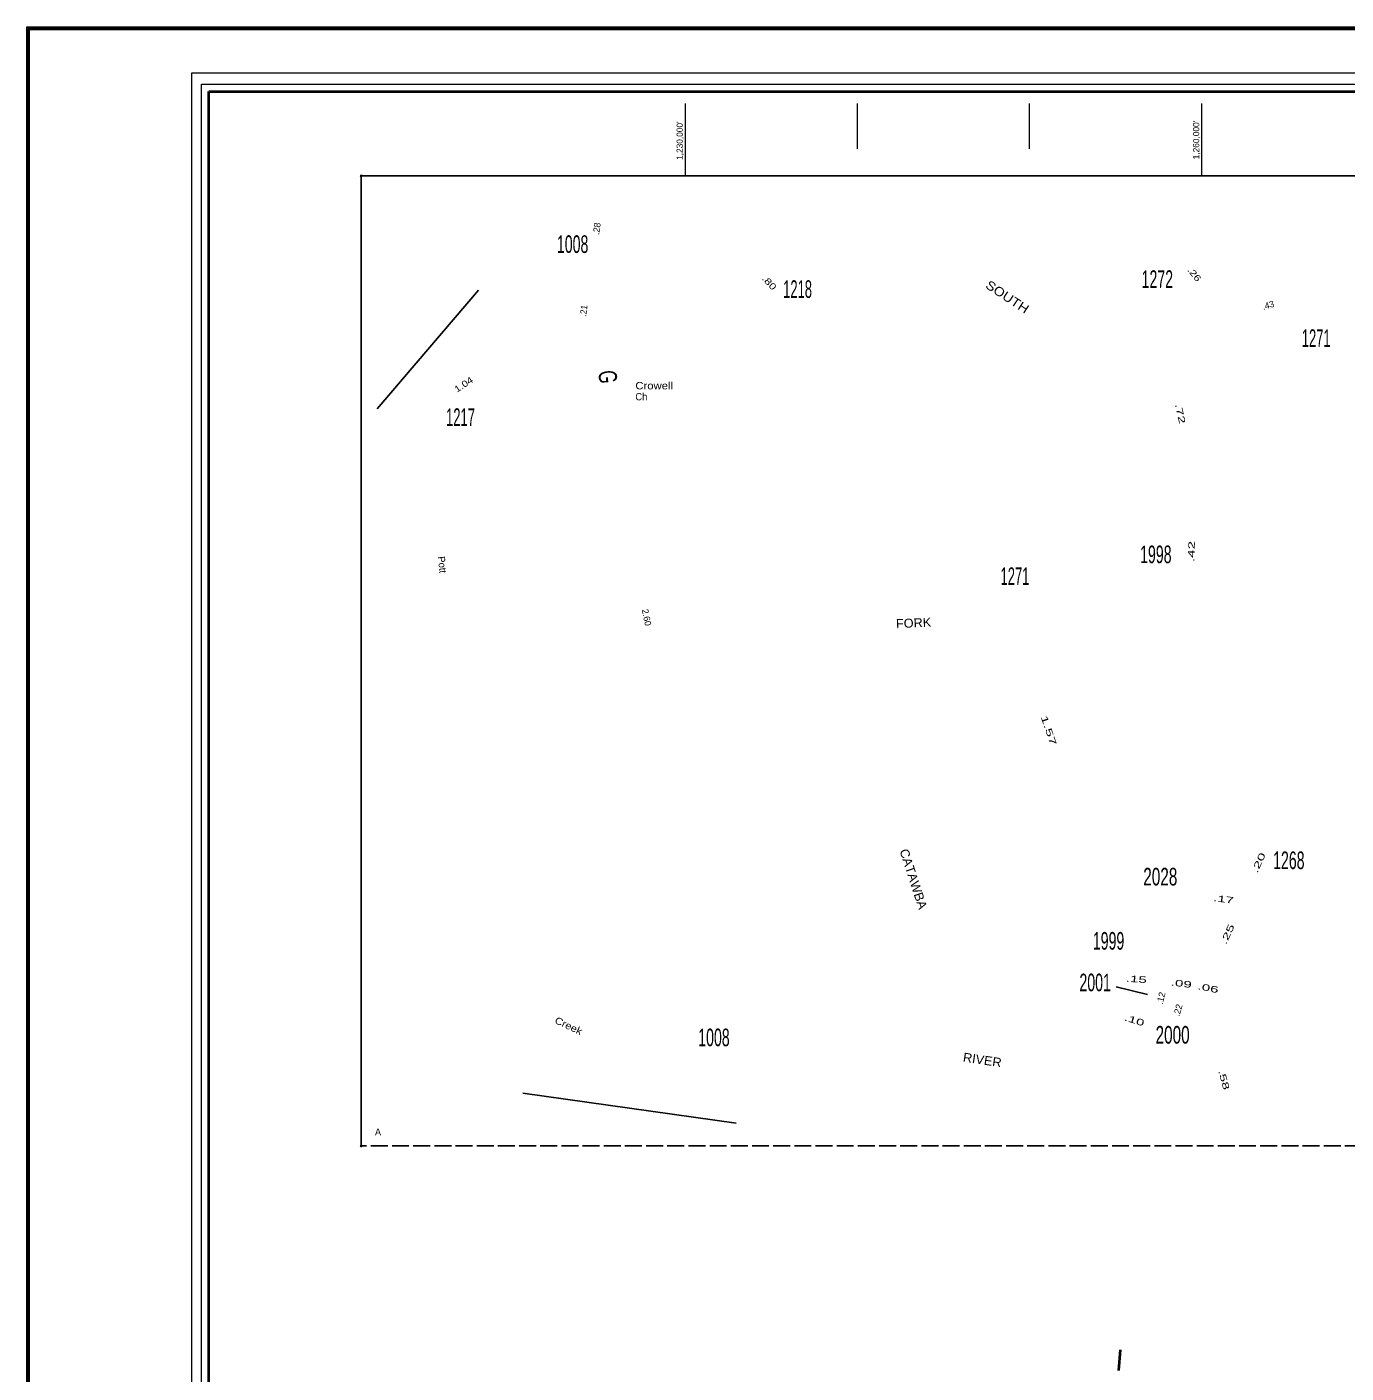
# Model space of a CAD drawing. Extents: x 363119 to 459937, y 174774 to 362671.
# Drawn here: x 363243 to 386604, y 207331 to 231171 of the extents above; entities that cross this region are included whole.
import ezdxf
from ezdxf.enums import TextEntityAlignment as Align

# ---------------------------------------------------------------- set-up
doc = ezdxf.new("R2010")
doc.units = 0
doc.header["$LTSCALE"] = 50
doc.header["$PDMODE"] = 32
doc.header["$PDSIZE"] = 25
doc.linetypes.add('LONG_DASHED', pattern=[7.5, 6, -1.5])
for name, color, linetype, lineweight in [('1', 7, 'Continuous', 25), ('16', 7, 'Continuous', 40), ('20', 7, 'Continuous', 40), ('23', 7, 'Continuous', 25), ('25', 7, 'LONG_DASHED', 25), ('31', 7, 'Continuous', 25), ('40', 7, 'Continuous', 13), ('56', 7, 'Continuous', 25), ('61', 7, 'Continuous', 13), ('63', 7, 'Continuous', 25)]:
    doc.layers.add(name, color=color, linetype=linetype, lineweight=lineweight)
doc.layers.add('57', color=7, linetype='Continuous')

msp = doc.modelspace()

# ---------------------------------------------------------------- linework, layer by layer
at = {"layer": '1'}
msp.add_line((363277.67, 231136.07), (363242.67, 231171.08), dxfattribs=at)
at = {"layer": '1', "lineweight": 13}
msp.add_lwpolyline([(459873.31, 174774.03), (363242.67, 174774.03), (363242.67, 231171.08), (459873.31, 231171.08)], close=True, dxfattribs=at)
at = {"layer": '1'}
for p in [(363277.67, 231136.07), (369163.94, 228532.23), (369163.94, 211353.84)]:
    msp.add_point(p, dxfattribs=at)
at = {"layer": '16'}
msp.add_line((382579.08, 207378.39), (382608.17, 207745.09), dxfattribs=at)
at = {"layer": '20'}
for points in [[(363277.67, 231136.07), (459838.31, 231136.07), (459838.31, 174809.03), (363277.67, 174809.03)], [(366465.52, 230027.11), (458912.81, 230027.11), (458912.81, 175900.75), (366465.52, 175900.75)]]:
    msp.add_lwpolyline(points, close=True, dxfattribs=at)
at = {"layer": '20', "lineweight": 13}
msp.add_lwpolyline([(366156.33, 230352.58), (366156.33, 175591.47), (366334.89, 175770.14), (366334.89, 230157.75), (459043.41, 230157.75), (459043.41, 175770.14), (366334.89, 175770.14), (366156.33, 175591.47), (459221.99, 175591.47), (459221.99, 230352.58)], close=True, dxfattribs=at)
at = {"layer": '23'}
msp.add_line((383087.49, 214034.88), (382532.94, 214169.35), dxfattribs=at)
at = {"layer": '25'}
msp.add_line((445383.69, 211353.84), (369163.94, 211353.84), dxfattribs=at)
at = {"layer": '31'}
for p, q in [((369446.23, 224407.51), (371239.43, 226509.62)), ((375800.56, 211757.48), (372025.74, 212289.13))]:
    msp.add_line(p, q, dxfattribs=at)
at = {"layer": '61'}
for p, q in [((377952, 229009.38), (377952, 229813.88)), ((381000, 229009.38), (381000, 229813.88))]:
    msp.add_line(p, q, dxfattribs=at)
for points in [[(374904, 229720.23), (374904, 229724.23), (374904, 229728.23), (374904, 229732.23), (374904, 229736.23), (374904, 229740.23), (374904, 229744.23), (374904, 229748.23), (374904, 229752.23), (374904, 229756.23), (374904, 229760.23), (374904, 229764.23), (374904, 229768.23), (374904, 229772.23), (374904, 229776.23), (374904, 229780.23), (374904, 229784.23), (374904, 229788.23), (374904, 229792.23), (374904, 229796.23), (374904, 229800.23), (374904, 229804.23), (374904, 229808.23), (374904, 229813.88)], [(374904, 229324.23), (374904, 229328.23), (374904, 229332.23), (374904, 229336.23), (374904, 229340.23), (374904, 229344.23), (374904, 229348.23), (374904, 229352.23), (374904, 229356.23), (374904, 229360.23), (374904, 229364.23), (374904, 229368.23), (374904, 229372.23), (374904, 229376.23), (374904, 229380.23), (374904, 229384.23), (374904, 229388.23), (374904, 229392.23), (374904, 229396.23), (374904, 229400.23), (374904, 229404.23), (374904, 229408.23), (374904, 229412.23), (374904, 229416.23), (374904, 229420.23), (374904, 229424.23), (374904, 229428.23), (374904, 229432.23), (374904, 229436.23), (374904, 229440.23), (374904, 229444.23), (374904, 229448.23), (374904, 229452.23), (374904, 229456.23), (374904, 229460.23), (374904, 229464.23), (374904, 229468.23), (374904, 229472.23), (374904, 229476.23), (374904, 229480.23), (374904, 229484.23), (374904, 229488.23), (374904, 229492.23), (374904, 229496.23), (374904, 229500.23), (374904, 229504.23), (374904, 229508.23), (374904, 229512.23), (374904, 229516.23), (374904, 229520.23), (374904, 229524.23), (374904, 229528.23), (374904, 229532.23), (374904, 229536.23), (374904, 229540.23), (374904, 229544.23), (374904, 229548.23), (374904, 229552.23), (374904, 229556.23), (374904, 229560.23), (374904, 229564.23), (374904, 229568.23), (374904, 229572.23), (374904, 229576.23), (374904, 229580.23), (374904, 229584.23), (374904, 229588.23), (374904, 229592.23), (374904, 229596.23), (374904, 229600.23), (374904, 229604.23), (374904, 229608.23), (374904, 229612.23), (374904, 229616.23), (374904, 229620.23), (374904, 229624.23), (374904, 229628.23), (374904, 229632.23), (374904, 229636.23), (374904, 229640.23), (374904, 229644.23), (374904, 229648.23), (374904, 229652.23), (374904, 229656.23), (374904, 229660.23), (374904, 229664.23), (374904, 229668.23), (374904, 229672.23), (374904, 229676.23), (374904, 229680.23), (374904, 229684.23), (374904, 229688.23), (374904, 229692.23), (374904, 229696.23), (374904, 229700.23), (374904, 229704.23), (374904, 229708.23), (374904, 229712.23), (374904, 229716.23), (374904, 229720.23)], [(384048, 229720.23), (384048, 229724.23), (384048, 229728.23), (384048, 229732.23), (384048, 229736.23), (384048, 229740.23), (384048, 229744.23), (384048, 229748.23), (384048, 229752.23), (384048, 229756.23), (384048, 229760.23), (384048, 229764.23), (384048, 229768.23), (384048, 229772.23), (384048, 229776.23), (384048, 229780.23), (384048, 229784.23), (384048, 229788.23), (384048, 229792.23), (384048, 229796.23), (384048, 229800.23), (384048, 229804.23), (384048, 229808.23), (384048, 229813.88)], [(384048, 229324.23), (384048, 229328.23), (384048, 229332.23), (384048, 229336.23), (384048, 229340.23), (384048, 229344.23), (384048, 229348.23), (384048, 229352.23), (384048, 229356.23), (384048, 229360.23), (384048, 229364.23), (384048, 229368.23), (384048, 229372.23), (384048, 229376.23), (384048, 229380.23), (384048, 229384.23), (384048, 229388.23), (384048, 229392.23), (384048, 229396.23), (384048, 229400.23), (384048, 229404.23), (384048, 229408.23), (384048, 229412.23), (384048, 229416.23), (384048, 229420.23), (384048, 229424.23), (384048, 229428.23), (384048, 229432.23), (384048, 229436.23), (384048, 229440.23), (384048, 229444.23), (384048, 229448.23), (384048, 229452.23), (384048, 229456.23), (384048, 229460.23), (384048, 229464.23), (384048, 229468.23), (384048, 229472.23), (384048, 229476.23), (384048, 229480.23), (384048, 229484.23), (384048, 229488.23), (384048, 229492.23), (384048, 229496.23), (384048, 229500.23), (384048, 229504.23), (384048, 229508.23), (384048, 229512.23), (384048, 229516.23), (384048, 229520.23), (384048, 229524.23), (384048, 229528.23), (384048, 229532.23), (384048, 229536.23), (384048, 229540.23), (384048, 229544.23), (384048, 229548.23), (384048, 229552.23), (384048, 229556.23), (384048, 229560.23), (384048, 229564.23), (384048, 229568.23), (384048, 229572.23), (384048, 229576.23), (384048, 229580.23), (384048, 229584.23), (384048, 229588.23), (384048, 229592.23), (384048, 229596.23), (384048, 229600.23), (384048, 229604.23), (384048, 229608.23), (384048, 229612.23), (384048, 229616.23), (384048, 229620.23), (384048, 229624.23), (384048, 229628.23), (384048, 229632.23), (384048, 229636.23), (384048, 229640.23), (384048, 229644.23), (384048, 229648.23), (384048, 229652.23), (384048, 229656.23), (384048, 229660.23), (384048, 229664.23), (384048, 229668.23), (384048, 229672.23), (384048, 229676.23), (384048, 229680.23), (384048, 229684.23), (384048, 229688.23), (384048, 229692.23), (384048, 229696.23), (384048, 229700.23), (384048, 229704.23), (384048, 229708.23), (384048, 229712.23), (384048, 229716.23), (384048, 229720.23)], [(374904, 228928.23), (374904, 228932.23), (374904, 228936.23), (374904, 228940.23), (374904, 228944.23), (374904, 228948.23), (374904, 228952.23), (374904, 228956.23), (374904, 228960.23), (374904, 228964.23), (374904, 228968.23), (374904, 228972.23), (374904, 228976.23), (374904, 228980.23), (374904, 228984.23), (374904, 228988.23), (374904, 228992.23), (374904, 228996.23), (374904, 229000.23), (374904, 229004.23), (374904, 229008.23), (374904, 229012.23), (374904, 229016.23), (374904, 229020.23), (374904, 229024.23), (374904, 229028.23), (374904, 229032.23), (374904, 229036.23), (374904, 229040.23), (374904, 229044.23), (374904, 229048.23), (374904, 229052.23), (374904, 229056.23), (374904, 229060.23), (374904, 229064.23), (374904, 229068.23), (374904, 229072.23), (374904, 229076.23), (374904, 229080.23), (374904, 229084.23), (374904, 229088.23), (374904, 229092.23), (374904, 229096.23), (374904, 229100.23), (374904, 229104.23), (374904, 229108.23), (374904, 229112.23), (374904, 229116.23), (374904, 229120.23), (374904, 229124.23), (374904, 229128.23), (374904, 229132.23), (374904, 229136.23), (374904, 229140.23), (374904, 229144.23), (374904, 229148.23), (374904, 229152.23), (374904, 229156.23), (374904, 229160.23), (374904, 229164.23), (374904, 229168.23), (374904, 229172.23), (374904, 229176.23), (374904, 229180.23), (374904, 229184.23), (374904, 229188.23), (374904, 229192.23), (374904, 229196.23), (374904, 229200.23), (374904, 229204.23), (374904, 229208.23), (374904, 229212.23), (374904, 229216.23), (374904, 229220.23), (374904, 229224.23), (374904, 229228.23), (374904, 229232.23), (374904, 229236.23), (374904, 229240.23), (374904, 229244.23), (374904, 229248.23), (374904, 229252.23), (374904, 229256.23), (374904, 229260.23), (374904, 229264.23), (374904, 229268.23), (374904, 229272.23), (374904, 229276.23), (374904, 229280.23), (374904, 229284.23), (374904, 229288.23), (374904, 229292.23), (374904, 229296.23), (374904, 229300.23), (374904, 229304.23), (374904, 229308.23), (374904, 229312.23), (374904, 229316.23), (374904, 229320.23), (374904, 229324.23)], [(384048, 228928.23), (384048, 228932.23), (384048, 228936.23), (384048, 228940.23), (384048, 228944.23), (384048, 228948.23), (384048, 228952.23), (384048, 228956.23), (384048, 228960.23), (384048, 228964.23), (384048, 228968.23), (384048, 228972.23), (384048, 228976.23), (384048, 228980.23), (384048, 228984.23), (384048, 228988.23), (384048, 228992.23), (384048, 228996.23), (384048, 229000.23), (384048, 229004.23), (384048, 229008.23), (384048, 229012.23), (384048, 229016.23), (384048, 229020.23), (384048, 229024.23), (384048, 229028.23), (384048, 229032.23), (384048, 229036.23), (384048, 229040.23), (384048, 229044.23), (384048, 229048.23), (384048, 229052.23), (384048, 229056.23), (384048, 229060.23), (384048, 229064.23), (384048, 229068.23), (384048, 229072.23), (384048, 229076.23), (384048, 229080.23), (384048, 229084.23), (384048, 229088.23), (384048, 229092.23), (384048, 229096.23), (384048, 229100.23), (384048, 229104.23), (384048, 229108.23), (384048, 229112.23), (384048, 229116.23), (384048, 229120.23), (384048, 229124.23), (384048, 229128.23), (384048, 229132.23), (384048, 229136.23), (384048, 229140.23), (384048, 229144.23), (384048, 229148.23), (384048, 229152.23), (384048, 229156.23), (384048, 229160.23), (384048, 229164.23), (384048, 229168.23), (384048, 229172.23), (384048, 229176.23), (384048, 229180.23), (384048, 229184.23), (384048, 229188.23), (384048, 229192.23), (384048, 229196.23), (384048, 229200.23), (384048, 229204.23), (384048, 229208.23), (384048, 229212.23), (384048, 229216.23), (384048, 229220.23), (384048, 229224.23), (384048, 229228.23), (384048, 229232.23), (384048, 229236.23), (384048, 229240.23), (384048, 229244.23), (384048, 229248.23), (384048, 229252.23), (384048, 229256.23), (384048, 229260.23), (384048, 229264.23), (384048, 229268.23), (384048, 229272.23), (384048, 229276.23), (384048, 229280.23), (384048, 229284.23), (384048, 229288.23), (384048, 229292.23), (384048, 229296.23), (384048, 229300.23), (384048, 229304.23), (384048, 229308.23), (384048, 229312.23), (384048, 229316.23), (384048, 229320.23), (384048, 229324.23)], [(374904, 228532.23), (374904, 228536.23), (374904, 228540.23), (374904, 228544.23), (374904, 228548.23), (374904, 228552.23), (374904, 228556.23), (374904, 228560.23), (374904, 228564.23), (374904, 228568.23), (374904, 228572.23), (374904, 228576.23), (374904, 228580.23), (374904, 228584.23), (374904, 228588.23), (374904, 228592.23), (374904, 228596.23), (374904, 228600.23), (374904, 228604.23), (374904, 228608.23), (374904, 228612.23), (374904, 228616.23), (374904, 228620.23), (374904, 228624.23), (374904, 228628.23), (374904, 228632.23), (374904, 228636.23), (374904, 228640.23), (374904, 228644.23), (374904, 228648.23), (374904, 228652.23), (374904, 228656.23), (374904, 228660.23), (374904, 228664.23), (374904, 228668.23), (374904, 228672.23), (374904, 228676.23), (374904, 228680.23), (374904, 228684.23), (374904, 228688.23), (374904, 228692.23), (374904, 228696.23), (374904, 228700.23), (374904, 228704.23), (374904, 228708.23), (374904, 228712.23), (374904, 228716.23), (374904, 228720.23), (374904, 228724.23), (374904, 228728.23), (374904, 228732.23), (374904, 228736.23), (374904, 228740.23), (374904, 228744.23), (374904, 228748.23), (374904, 228752.23), (374904, 228756.23), (374904, 228760.23), (374904, 228764.23), (374904, 228768.23), (374904, 228772.23), (374904, 228776.23), (374904, 228780.23), (374904, 228784.23), (374904, 228788.23), (374904, 228792.23), (374904, 228796.23), (374904, 228800.23), (374904, 228804.23), (374904, 228808.23), (374904, 228812.23), (374904, 228816.23), (374904, 228820.23), (374904, 228824.23), (374904, 228828.23), (374904, 228832.23), (374904, 228836.23), (374904, 228840.23), (374904, 228844.23), (374904, 228848.23), (374904, 228852.23), (374904, 228856.23), (374904, 228860.23), (374904, 228864.23), (374904, 228868.23), (374904, 228872.23), (374904, 228876.23), (374904, 228880.23), (374904, 228884.23), (374904, 228888.23), (374904, 228892.23), (374904, 228896.23), (374904, 228900.23), (374904, 228904.23), (374904, 228908.23), (374904, 228912.23), (374904, 228916.23), (374904, 228920.23), (374904, 228924.23), (374904, 228928.23)], [(384048, 228532.23), (384048, 228536.23), (384048, 228540.23), (384048, 228544.23), (384048, 228548.23), (384048, 228552.23), (384048, 228556.23), (384048, 228560.23), (384048, 228564.23), (384048, 228568.23), (384048, 228572.23), (384048, 228576.23), (384048, 228580.23), (384048, 228584.23), (384048, 228588.23), (384048, 228592.23), (384048, 228596.23), (384048, 228600.23), (384048, 228604.23), (384048, 228608.23), (384048, 228612.23), (384048, 228616.23), (384048, 228620.23), (384048, 228624.23), (384048, 228628.23), (384048, 228632.23), (384048, 228636.23), (384048, 228640.23), (384048, 228644.23), (384048, 228648.23), (384048, 228652.23), (384048, 228656.23), (384048, 228660.23), (384048, 228664.23), (384048, 228668.23), (384048, 228672.23), (384048, 228676.23), (384048, 228680.23), (384048, 228684.23), (384048, 228688.23), (384048, 228692.23), (384048, 228696.23), (384048, 228700.23), (384048, 228704.23), (384048, 228708.23), (384048, 228712.23), (384048, 228716.23), (384048, 228720.23), (384048, 228724.23), (384048, 228728.23), (384048, 228732.23), (384048, 228736.23), (384048, 228740.23), (384048, 228744.23), (384048, 228748.23), (384048, 228752.23), (384048, 228756.23), (384048, 228760.23), (384048, 228764.23), (384048, 228768.23), (384048, 228772.23), (384048, 228776.23), (384048, 228780.23), (384048, 228784.23), (384048, 228788.23), (384048, 228792.23), (384048, 228796.23), (384048, 228800.23), (384048, 228804.23), (384048, 228808.23), (384048, 228812.23), (384048, 228816.23), (384048, 228820.23), (384048, 228824.23), (384048, 228828.23), (384048, 228832.23), (384048, 228836.23), (384048, 228840.23), (384048, 228844.23), (384048, 228848.23), (384048, 228852.23), (384048, 228856.23), (384048, 228860.23), (384048, 228864.23), (384048, 228868.23), (384048, 228872.23), (384048, 228876.23), (384048, 228880.23), (384048, 228884.23), (384048, 228888.23), (384048, 228892.23), (384048, 228896.23), (384048, 228900.23), (384048, 228904.23), (384048, 228908.23), (384048, 228912.23), (384048, 228916.23), (384048, 228920.23), (384048, 228924.23), (384048, 228928.23)]]:
    msp.add_lwpolyline(points, dxfattribs=at)
at = {"layer": '63'}
msp.add_lwpolyline([(445383.69, 211353.84), (445383.69, 228532.23), (369163.94, 228532.23), (369163.94, 211353.84)], dxfattribs=at)

# ---------------------------------------------------------------- texts
at = {"layer": '23'}
for s, width, p in [('1008', 0.6, (372907.02, 227168.54)), ('1272', 0.6, (383261.46, 226548.3)), ('1218', 0.55, (376890.64, 226372.24)), ('1271', 0.55, (386075.19, 225503.37)), ('1217', 0.55, (370921.1, 224105.02)), ('1998', 0.6, (383235.01, 221674.48)), ('1271', 0.55, (380739.98, 221287.57)), ('1268', 0.6, (385590.27, 216256.57)), ('2028', 0.65, (383313.99, 215966.71)), ('1999', 0.6, (382397.97, 214829.51)), ('2001', 0.6, (382160.16, 214093.08)), ('1008', 0.6, (375409.65, 213119.78)), ('2000', 0.65, (383532.07, 213165.73))]:
    msp.add_text(s, height=312, dxfattribs=dict(at, width=width)).set_placement(p, align=Align.CENTER)
at = {"layer": '25'}
msp.add_text('A', height=120, dxfattribs=at).set_placement((369460.43, 211542.25), align=Align.CENTER)
at = {"layer": '40'}
for s, rotation, p in [('.28', 82.539, (373390.54, 227590.69)), ('.43', 16.468, (385241.27, 226187.98)), ('2.60', 281.544, (374161.35, 220701.75)), ('.12', 75.353, (383380.98, 213956.23)), ('.22', 74.486, (383681.67, 213742.13))]:
    msp.add_text(s, height=115, rotation=rotation, dxfattribs=at).set_placement(p, align=Align.CENTER)
for s, rotation, width, p in [('.80', 312.694, 1.35, (376347.42, 226601.48)), ('.26', 309.207, 1.3, (383871.9, 226754.55)), ('.21', 83.193, 0.95, (373158.91, 226139.48)), ('1.04', 33.41, 1.2, (371008.44, 224790.24)), ('.72', 282.808, 1.7, (383613.02, 224309.02)), ('.42', 88.154, 1.75, (383921.56, 221879.49)), ('1.57', 289.132, 1.85, (381283.98, 218694.96)), ('.20', 65.702, 1.75, (385107.07, 216345.86)), ('.17', 352.87, 1.7, (384428.19, 215665.72)), ('.25', 65.702, 1.75, (384555.88, 215080.04)), ('.15', 356.052, 1.75, (382885.91, 214249.83)), ('.09', 352.87, 1.75, (383679.3, 214173.73)), ('.06', 348.919, 1.75, (384149.7, 214094.47)), ('.10', 342.514, 1.7, (382837.66, 213524.73)), ('.58', 285.571, 1.7, (384386.64, 212509.56))]:
    msp.add_text(s, height=115, rotation=rotation, dxfattribs=dict(at, width=width)).set_placement(p, align=Align.CENTER)
at = {"layer": '56', "width": 0.7}
msp.add_text('G', height=320, rotation=274.589, dxfattribs=at).set_placement((373371.7, 224960.43), align=Align.CENTER)
at = {"layer": '56'}
for s, width, p in [('Crowell', 1.15, (374017.81, 224752.59)), ('Ch', 0.95, (374017.81, 224557.59))]:
    msp.add_text(s, height=130, dxfattribs=dict(at, width=width)).set_placement(p)
at = {"layer": '57'}
for s, height, rotation, width, p in [('SOUTH', 160, 326.502, 1.15, (380561.52, 226323.38)), ('FORK', 160, 2.636, 1.05, (378948.51, 220536.01)), ('CATAWBA', 160, 288.058, 1.05, (378866.16, 216055.6)), ('Creek', 125, 334.803, 1.15, (372808.78, 213424.96)), ('RIVER', 160, 351.467, 1.05, (380151.11, 212798.08))]:
    msp.add_text(s, height=height, rotation=rotation, dxfattribs=dict(at, width=width)).set_placement(p, align=Align.CENTER)
msp.add_text('Pott', height=125, rotation=275.902, dxfattribs=at).set_placement((370534.94, 221641.79), align=Align.CENTER)
at = {"layer": '61'}
for s, p in [("1,230,000'", (374857.37, 229157.06)), ("1,260,000'", (384003.08, 229167.95))]:
    msp.add_text(s, height=110, rotation=90, dxfattribs=at).set_placement(p, align=Align.CENTER)

doc.saveas('drawing.dxf')
